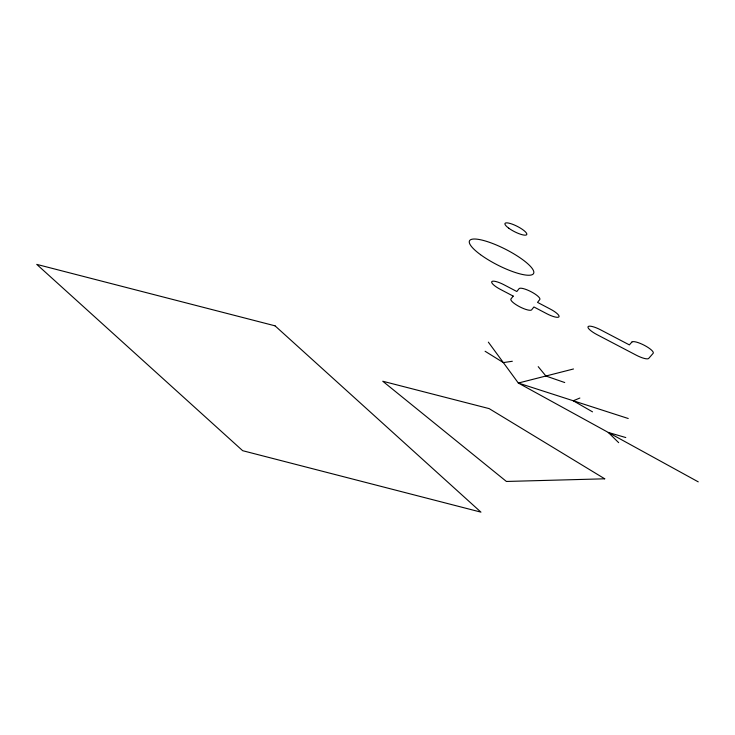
<?xml version="1.0" encoding="UTF-8"?>
<svg xmlns="http://www.w3.org/2000/svg" width="735" height="735" viewBox="0 0 735 735"><rect width="100%" height="100%" fill="white"/><g stroke="black" fill="none" stroke-linecap="round" stroke-linejoin="round"><path stroke-width="1.1" d="M579.869 398.03L573.282 400.777L592.511 411.848M573.493 368.979L518.331 383.045L488.352 342.133M512.323 361.271L503.346 362.594L485.091 351.256M625.779 437.546L608.295 432.456L618.668 442.663M628.223 418.5L518.331 383.045L698.25 481.857M564.728 382.54L545.912 376.017L538.204 366.655M513.205 296.104L510.954 298.952A11.705 2.876 27 0 0 519.498 306.688A11.705 2.876 27 0 0 531.662 309.821L533.913 306.964L546.776 313.716A11.705 2.876 27 0 0 558.94 316.858A11.705 2.876 27 0 0 550.396 309.132L537.533 302.379L539.784 299.522A11.705 2.876 27 0 0 531.24 291.795A11.705 2.876 27 0 0 519.075 288.662L516.824 291.51L503.962 284.757A11.705 2.876 27 0 0 491.798 281.624A11.705 2.876 27 0 0 500.342 289.351L513.205 296.104M631.861 342.069L629.38 344.899L600.605 329.84A12.063 2.958 27 0 0 588.11 326.643A12.063 2.958 27 0 0 596.976 334.618L636.271 355.189A12.026 2.949 27 0 0 648.693 358.414L653.149 353.324A12.063 2.958 27 0 0 644.512 345.404A12.063 2.958 27 0 0 631.861 342.069M604.73 478.807L506.415 481.462L382.76 381.244L489.152 408.614L604.73 478.807M275.028 325.825L36.75 264.38L242.669 450.693L480.947 512.139L275.028 325.825M508.739 228.181A12.219 2.995 27 0 0 526.664 234.713A12.219 2.995 27 0 0 512.231 224.147A12.219 2.995 27 0 0 508.739 228.181M480.543 254.687A35.969 8.82 27 0 0 533.298 273.907A35.969 8.82 27 0 0 490.815 242.807A35.969 8.82 27 0 0 480.543 254.687"/></g></svg>
